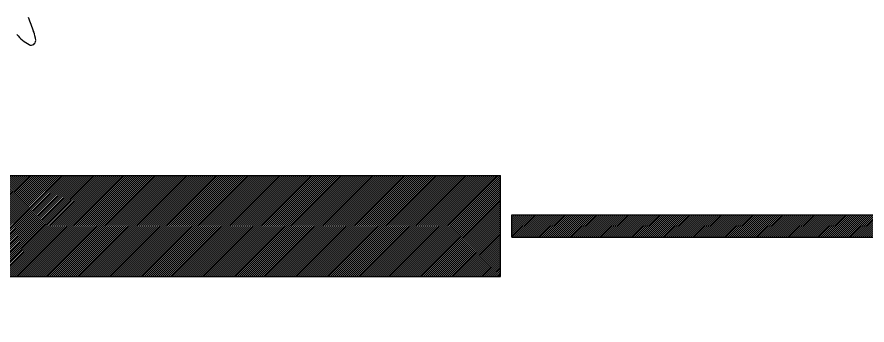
# Model space of a CAD drawing. Header units: inches. Extents: x 877 to 1198, y 949 to 1570.
# Drawn here: x 1002.1 to 1078.1, y 949.1 to 976.6 of the extents above; entities that cross this region are included whole.
import ezdxf

# ---------------------------------------------------------------- set-up
doc = ezdxf.new("R2010")
doc.units = ezdxf.units.IN
doc.header["$MEASUREMENT"] = 0
doc.layers.add('components', color=9, linetype='Continuous', plot=False)
doc.layers.add('main gate', color=74, linetype='Continuous')
doc.layers.add('wall', color=34, linetype='Continuous')

# ---------------------------------------------------------------- blocks, each defined once
blk = doc.blocks.new('A$C670E5B59')
for centre, radius, start, end in [((3047.4, 552.5), 1412.4, 199.0007, 201.0799), ((1781.3, 122.7), 138.3, 219.1298, 241.2679), ((1628, 5.4), 108.8, 5.4052, 21.0799), ((1721.8, 14.2), 14.6, 241.2679, 5.4052)]:
    blk.add_arc(centre, radius, start, end)

msp = doc.modelspace()

# ---------------------------------------------------------------- hatches: boundary and pattern name
at = {"layer": 'components'}
h = msp.add_hatch(dxfattribs=at)
h.set_pattern_fill('ANSI31', color=31)
h.paths.add_polyline_path([(1198.344, 1553.433), (898.344, 1553.433), (898.344, 953.433), (1045.344, 953.433), (1045.344, 962.433), (907.344, 962.433), (907.344, 1082.433), (971.844, 1082.433), (971.844, 1091.433), (907.344, 1091.433), (907.344, 1233.933), (1021.344, 1233.933), (1021.344, 1238.433), (907.344, 1238.433), (907.344, 1310.433), (1031.844, 1310.433), (1031.844, 1314.933), (1028.844, 1314.933), (907.344, 1314.933), (907.344, 1499.433), (928.344, 1499.433), (928.344, 1508.433), (907.344, 1508.433), (907.344, 1544.433), (1189.344, 1544.433), (1189.344, 953.433), (1198.344, 953.433)])
h.paths.add_polyline_path([(1096.344, 1084.21), (1096.344, 1091.433), (1031.844, 1091.433), (1031.844, 1082.433), (1096.344, 1082.433)], flags=17)
h.paths.add_polyline_path([(1072.344, 1173.933), (1067.844, 1173.933), (1067.844, 1133.433), (1084.344, 1133.433), (1084.344, 1137.933), (1072.344, 1137.933)], flags=17)
h.paths.add_polyline_path([(1153.344, 1155.933), (1144.344, 1155.933), (1144.344, 1137.933), (1132.344, 1137.933), (1132.344, 1133.433), (1144.344, 1133.433), (1144.344, 1082.433), (1153.344, 1082.433)], flags=17)
h.paths.add_polyline_path([(1153.344, 1332.933), (1144.344, 1332.933), (1144.344, 1314.933), (1138.344, 1314.933), (1138.344, 1310.433), (1144.344, 1310.433), (1144.344, 1238.433), (1067.844, 1238.433), (1067.844, 1221.933), (1072.344, 1221.933), (1072.344, 1233.933), (1144.344, 1233.933), (1144.344, 1215.933), (1153.344, 1215.933)], flags=17)
h.paths.add_polyline_path([(1084.344, 1374.933), (1144.344, 1374.933), (1144.344, 1356.933), (1153.344, 1356.933), (1153.344, 1402.68), (1144.344, 1402.68), (1144.344, 1379.433), (1073.844, 1379.433), (1073.844, 1374.933), (1079.844, 1374.933), (1079.844, 1310.433), (1090.344, 1310.433), (1090.344, 1314.933), (1084.344, 1314.933)], flags=17)
h.paths.add_polyline_path([(1031.844, 1469.433), (1027.344, 1469.433), (1027.344, 1439.433), (971.844, 1439.433), (971.844, 1499.433), (993.107, 1499.433), (993.107, 1508.433), (946.344, 1508.433), (946.344, 1499.433), (967.344, 1499.433), (967.344, 1439.433), (937.344, 1439.433), (937.344, 1434.933), (1027.344, 1434.933), (1027.344, 1374.933), (1027.344, 1356.933), (1031.844, 1356.933)], flags=17)
h.paths.add_polyline_path([(1079.908, 1508.433), (1011.107, 1508.433), (1011.107, 1499.433), (1079.908, 1499.433)], flags=17)
h.paths.add_polyline_path([(1153.344, 1508.433), (1127.908, 1508.433), (1127.908, 1499.433), (1144.344, 1499.433), (1144.344, 1474.68), (1153.344, 1474.68)], flags=17)
at = {"layer": 'components', "true_color": 0x58ba48}
h = msp.add_hatch(dxfattribs=at)
h.set_pattern_fill('ANSI31', color=85)
h.paths.add_polyline_path([(1115.344, 958.933), (1046.344, 958.933), (1046.344, 956.933), (1115.344, 956.933)])
h.paths.add_polyline_path([(1109.194, 956.933), (1106.81, 956.933), (1106.81, 949.101), (1109.194, 949.101)])
h.paths.add_polyline_path([(1188.344, 958.933), (1119.344, 958.933), (1119.344, 956.933), (1188.344, 956.933)])
h.paths.add_polyline_path([(1127.878, 956.933), (1125.493, 956.933), (1125.493, 949.101), (1127.878, 949.101)])

# ---------------------------------------------------------------- linework, layer by layer
at = {"layer": 'main gate'}
for p, q in [((1046.344, 958.933), (1115.344, 958.933)), ((1046.344, 956.933), (1046.344, 958.933)), ((1046.344, 956.933), (1115.344, 956.933))]:
    msp.add_line(p, q, dxfattribs=at)
at = {"layer": 'wall'}
for p, q in [((907.344, 962.433), (1045.344, 962.433)), ((1045.344, 953.433), (1045.344, 962.433)), ((898.344, 953.433), (1045.344, 953.433))]:
    msp.add_line(p, q, dxfattribs=at)

# ---------------------------------------------------------------- block references
at = {"xscale": 0.02702093553668009, "yscale": 0.02702093553668009, "zscale": 0.02702093553668009}
msp.add_blockref('A$C670E5B59', (956.887, 974.085), dxfattribs=at)

doc.saveas('drawing.dxf')
